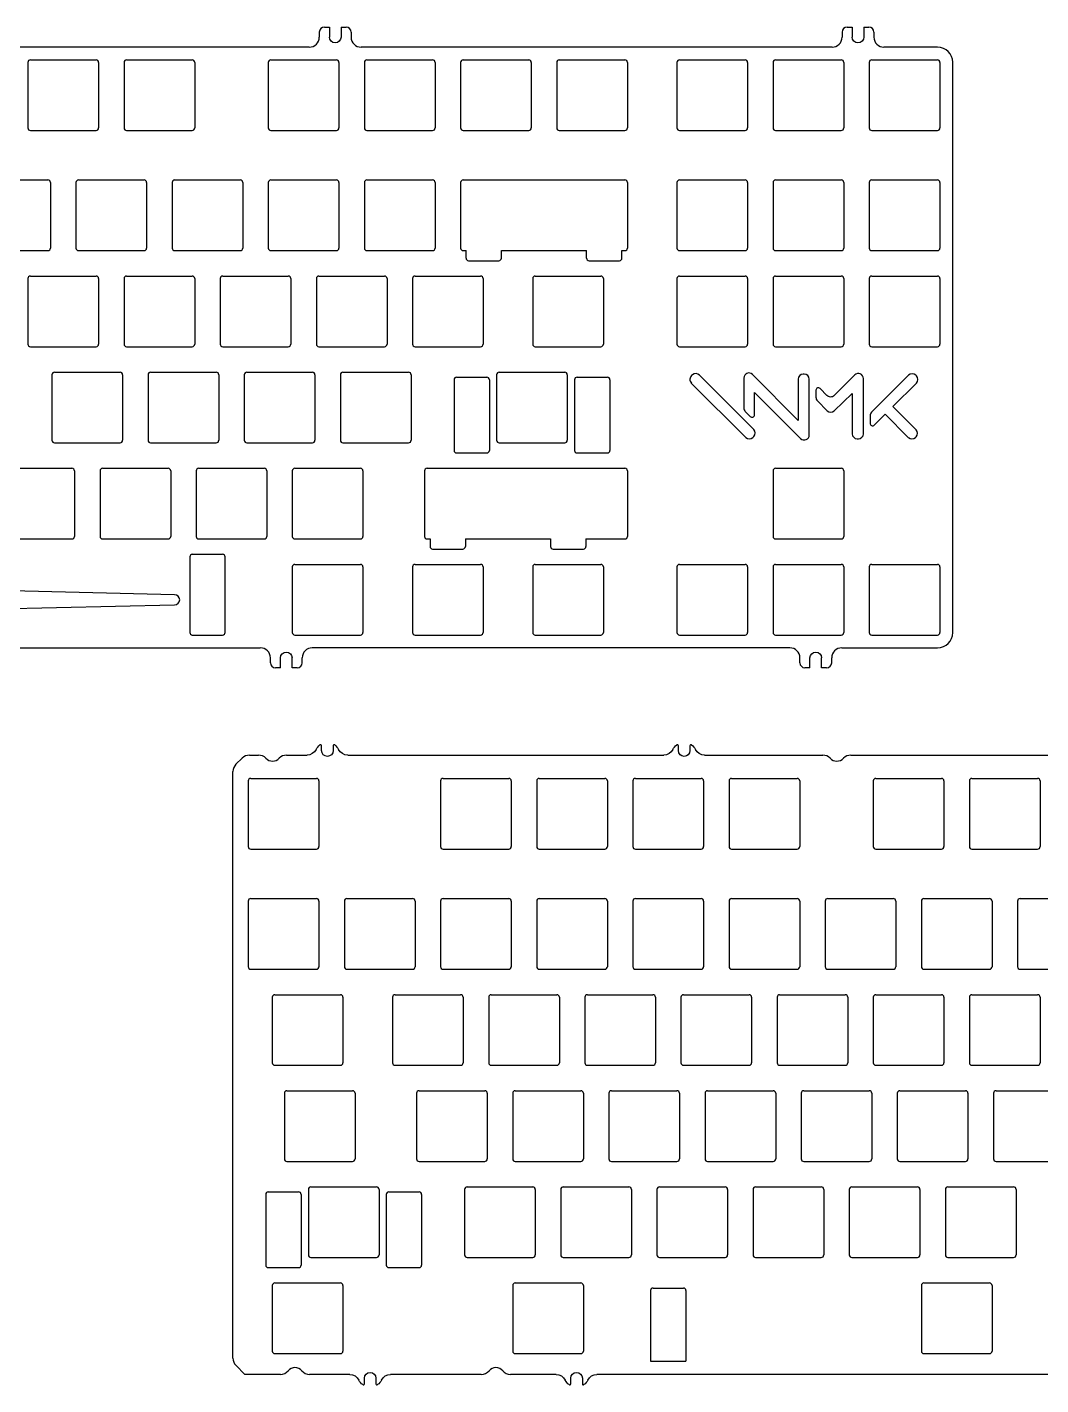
# Model space of a CAD drawing. Header units: millimetres. Extents: x 33 to 797, y 123 to 441.
# Drawn here: x 408.4 to 609.3, y 171.5 to 440.6 of the extents above; entities that cross this region are included whole.
import ezdxf

# ---------------------------------------------------------------- set-up
doc = ezdxf.new("R2010")
doc.units = ezdxf.units.MM
doc.header["$LTSCALE"] = 0.75

msp = doc.modelspace()

# ---------------------------------------------------------------- linework, layer by layer
for p, q in [((466.31, 439.62), (466.31, 438.65)), ((467.31, 440.62), (468.31, 440.62)), ((468.31, 440.62), (468.31, 438.65)), ((470.61, 440.62), (471.61, 440.62)), ((470.61, 440.62), (470.61, 438.65)), ((472.61, 439.62), (472.61, 438.65)), ((569.88, 439.62), (569.88, 438.65)), ((570.88, 440.62), (571.88, 440.62)), ((571.88, 440.62), (571.88, 438.65)), ((574.18, 440.62), (575.18, 440.62)), ((574.18, 440.62), (574.18, 438.65)), ((576.18, 439.62), (576.18, 438.65)), ((464.31, 436.65), (371.04, 436.65)), ((567.88, 436.65), (474.61, 436.65)), ((588.79, 436.65), (578.18, 436.65)), ((408.57, 433.63), (408.57, 420.63)), ((409.07, 434.13), (422.07, 434.13)), ((422.57, 433.63), (422.57, 420.63)), ((427.62, 433.63), (427.62, 420.63)), ((428.12, 434.13), (441.12, 434.13)), ((441.62, 433.63), (441.62, 420.63)), ((456.2, 433.63), (456.2, 420.63)), ((456.7, 434.13), (469.7, 434.13)), ((470.2, 433.63), (470.2, 420.63)), ((475.25, 433.63), (475.25, 420.63)), ((475.75, 434.13), (488.75, 434.13)), ((489.25, 433.63), (489.25, 420.63)), ((494.3, 433.63), (494.3, 420.63)), ((494.8, 434.13), (507.8, 434.13)), ((508.3, 433.63), (508.3, 420.63)), ((513.35, 433.63), (513.35, 420.63)), ((513.85, 434.13), (526.85, 434.13)), ((527.35, 433.63), (527.35, 420.63)), ((537.16, 433.63), (537.16, 420.63)), ((537.66, 434.13), (550.66, 434.13)), ((551.16, 433.63), (551.16, 420.63)), ((556.21, 433.63), (556.21, 420.63)), ((556.71, 434.13), (569.71, 434.13)), ((570.21, 433.63), (570.21, 420.63)), ((575.26, 433.63), (575.26, 420.63)), ((575.76, 434.13), (588.76, 434.13)), ((589.26, 433.63), (589.26, 420.63)), ((591.79, 320.59), (591.79, 433.65)), ((409.07, 420.13), (422.07, 420.13)), ((428.12, 420.13), (441.12, 420.13)), ((456.7, 420.13), (469.7, 420.13)), ((475.75, 420.13), (488.75, 420.13)), ((494.8, 420.13), (507.8, 420.13)), ((513.85, 420.13), (526.85, 420.13)), ((537.66, 420.13), (550.66, 420.13)), ((556.71, 420.13), (569.71, 420.13)), ((575.76, 420.13), (588.76, 420.13)), ((399.55, 410.32), (412.55, 410.32)), ((413.05, 409.82), (413.05, 396.82)), ((418.1, 409.82), (418.1, 396.82)), ((418.6, 410.32), (431.6, 410.32)), ((432.1, 409.82), (432.1, 396.82)), ((437.15, 409.82), (437.15, 396.82)), ((437.65, 410.32), (450.65, 410.32)), ((451.15, 409.82), (451.15, 396.82)), ((456.2, 409.82), (456.2, 396.82)), ((456.7, 410.32), (469.7, 410.32)), ((470.2, 409.82), (470.2, 396.82)), ((475.25, 409.82), (475.25, 396.82)), ((475.75, 410.32), (488.75, 410.32)), ((489.25, 409.82), (489.25, 396.82)), ((537.16, 409.82), (537.16, 396.82)), ((537.66, 410.32), (550.66, 410.32)), ((551.16, 409.82), (551.16, 396.82)), ((556.21, 409.82), (556.21, 396.82)), ((556.71, 410.32), (569.71, 410.32)), ((570.21, 409.82), (570.21, 396.82)), ((575.26, 409.82), (575.26, 396.82)), ((575.76, 410.32), (588.76, 410.32)), ((589.26, 409.82), (589.26, 396.82)), ((399.55, 396.32), (412.55, 396.32)), ((418.6, 396.32), (431.6, 396.32)), ((437.65, 396.32), (450.65, 396.32)), ((456.7, 396.32), (469.7, 396.32)), ((475.75, 396.32), (488.75, 396.32)), ((537.66, 396.32), (550.66, 396.32)), ((556.71, 396.32), (569.71, 396.32)), ((575.76, 396.32), (588.76, 396.32)), ((408.57, 390.77), (408.57, 377.77)), ((409.07, 391.27), (422.07, 391.27)), ((422.57, 390.77), (422.57, 377.77)), ((427.62, 390.77), (427.62, 377.77)), ((428.12, 391.27), (441.12, 391.27)), ((441.62, 390.77), (441.62, 377.77)), ((446.67, 390.77), (446.67, 377.77)), ((447.17, 391.27), (460.17, 391.27)), ((460.67, 390.77), (460.67, 377.77)), ((465.72, 390.77), (465.72, 377.77)), ((466.22, 391.27), (479.22, 391.27)), ((479.72, 390.77), (479.72, 377.77)), ((484.77, 390.77), (484.77, 377.77)), ((485.27, 391.27), (498.27, 391.27)), ((498.77, 390.77), (498.77, 377.77)), ((508.59, 390.77), (508.59, 377.77)), ((509.09, 391.27), (522.09, 391.27)), ((522.59, 390.77), (522.59, 377.77)), ((537.16, 390.77), (537.16, 377.77)), ((537.66, 391.27), (550.66, 391.27)), ((551.16, 390.77), (551.16, 377.77)), ((556.21, 390.77), (556.21, 377.77)), ((556.71, 391.27), (569.71, 391.27)), ((570.21, 390.77), (570.21, 377.77)), ((575.26, 390.77), (575.26, 377.77)), ((575.76, 391.27), (588.76, 391.27)), ((589.26, 390.77), (589.26, 377.77)), ((409.07, 377.27), (422.07, 377.27)), ((428.12, 377.27), (441.12, 377.27)), ((447.17, 377.27), (460.17, 377.27)), ((466.22, 377.27), (479.22, 377.27)), ((485.27, 377.27), (498.27, 377.27)), ((509.09, 377.27), (522.09, 377.27)), ((537.66, 377.27), (550.66, 377.27)), ((556.71, 377.27), (569.71, 377.27)), ((575.76, 377.27), (588.76, 377.27)), ((413.34, 371.72), (413.34, 358.72)), ((413.84, 372.22), (426.84, 372.22)), ((427.34, 371.72), (427.34, 358.72)), ((432.39, 371.72), (432.39, 358.72)), ((432.89, 372.22), (445.89, 372.22)), ((446.39, 371.72), (446.39, 358.72)), ((451.44, 371.72), (451.44, 358.72)), ((451.94, 372.22), (464.94, 372.22)), ((465.44, 371.72), (465.44, 358.72)), ((470.49, 371.72), (470.49, 358.72)), ((470.99, 372.22), (483.99, 372.22)), ((484.49, 371.72), (484.49, 358.72)), ((501.44, 371.72), (501.44, 358.72)), ((501.94, 372.22), (514.94, 372.22)), ((515.44, 371.72), (515.44, 358.72)), ((493, 370.72), (493, 356.72)), ((493.5, 371.22), (499.5, 371.22)), ((500, 370.72), (500, 356.72)), ((516.88, 370.72), (516.88, 356.72)), ((517.38, 371.22), (523.38, 371.22)), ((523.88, 370.72), (523.88, 356.72)), ((413.84, 358.22), (426.84, 358.22)), ((432.89, 358.22), (445.89, 358.22)), ((451.94, 358.22), (464.94, 358.22)), ((470.99, 358.22), (483.99, 358.22)), ((501.94, 358.22), (514.94, 358.22)), ((493.5, 356.22), (499.5, 356.22)), ((517.38, 356.22), (523.38, 356.22)), ((404.31, 353.17), (417.31, 353.17)), ((417.81, 352.67), (417.81, 339.67)), ((422.86, 352.67), (422.86, 339.67)), ((423.36, 353.17), (436.36, 353.17)), ((436.86, 352.67), (436.86, 339.67)), ((441.91, 352.67), (441.91, 339.67)), ((442.41, 353.17), (455.41, 353.17)), ((455.91, 352.67), (455.91, 339.67)), ((460.96, 352.67), (460.96, 339.67)), ((461.46, 353.17), (474.46, 353.17)), ((474.96, 352.67), (474.96, 339.67)), ((556.21, 352.67), (556.21, 339.67)), ((556.71, 353.17), (569.71, 353.17)), ((570.21, 352.67), (570.21, 339.67)), ((404.31, 339.17), (417.31, 339.17)), ((423.36, 339.17), (436.36, 339.17)), ((442.41, 339.17), (455.41, 339.17)), ((461.46, 339.17), (474.46, 339.17)), ((556.71, 339.17), (569.71, 339.17)), ((537.66, 334.12), (550.66, 334.12)), ((556.71, 334.12), (569.71, 334.12)), ((575.76, 334.12), (588.76, 334.12)), ((537.16, 333.62), (537.16, 320.62)), ((551.16, 333.62), (551.16, 320.62)), ((556.21, 333.62), (556.21, 320.62)), ((570.21, 333.62), (570.21, 320.62)), ((575.26, 333.62), (575.26, 320.62)), ((589.26, 333.62), (589.26, 320.62)), ((316.84, 317.59), (454.62, 317.59)), ((559.52, 317.59), (464.92, 317.59)), ((537.66, 320.12), (550.66, 320.12)), ((556.71, 320.12), (569.71, 320.12)), ((569.82, 317.59), (588.79, 317.59)), ((575.76, 320.12), (588.76, 320.12)), ((456.62, 314.63), (456.62, 315.59)), ((458.62, 313.63), (458.62, 315.59)), ((460.92, 313.63), (460.92, 315.59)), ((462.92, 314.63), (462.92, 315.59)), ((561.52, 314.63), (561.52, 315.59)), ((563.52, 313.63), (563.52, 315.59)), ((565.82, 313.63), (565.82, 315.59)), ((567.82, 314.63), (567.82, 315.59)), ((458.62, 313.63), (457.62, 313.63)), ((461.92, 313.63), (460.92, 313.63)), ((563.52, 313.63), (562.52, 313.63)), ((566.82, 313.63), (565.82, 313.63)), ((452.23, 291.19), (452.23, 278.19)), ((452.73, 291.69), (465.73, 291.69)), ((466.23, 291.19), (466.23, 278.19)), ((490.33, 291.19), (490.33, 278.19)), ((490.83, 291.69), (503.83, 291.69)), ((504.33, 291.19), (504.33, 278.19)), ((509.38, 291.19), (509.38, 278.19)), ((509.88, 291.69), (522.88, 291.69)), ((523.38, 291.19), (523.38, 278.19)), ((528.43, 291.19), (528.43, 278.19)), ((528.93, 291.69), (541.93, 291.69)), ((542.43, 291.19), (542.43, 278.19)), ((547.48, 291.19), (547.48, 278.19)), ((547.98, 291.69), (560.98, 291.69)), ((561.48, 291.19), (561.48, 278.19)), ((576.06, 291.19), (576.06, 278.19)), ((576.56, 291.69), (589.56, 291.69)), ((590.06, 291.19), (590.06, 278.19)), ((595.11, 291.19), (595.11, 278.19)), ((595.61, 291.69), (608.61, 291.69)), ((609.11, 291.19), (609.11, 278.19)), ((452.73, 277.69), (465.73, 277.69)), ((490.83, 277.69), (503.83, 277.69)), ((509.88, 277.69), (522.88, 277.69)), ((528.93, 277.69), (541.93, 277.69)), ((547.98, 277.69), (560.98, 277.69)), ((576.56, 277.69), (589.56, 277.69)), ((595.61, 277.69), (608.61, 277.69)), ((452.23, 267.38), (452.23, 254.38)), ((452.73, 267.88), (465.73, 267.88)), ((466.23, 267.38), (466.23, 254.38)), ((471.28, 267.38), (471.28, 254.38)), ((471.78, 267.88), (484.78, 267.88)), ((485.28, 267.38), (485.28, 254.38)), ((490.33, 267.38), (490.33, 254.38)), ((490.83, 267.88), (503.83, 267.88)), ((504.33, 267.38), (504.33, 254.38)), ((509.38, 267.38), (509.38, 254.38)), ((509.88, 267.88), (522.88, 267.88)), ((523.38, 267.38), (523.38, 254.38)), ((528.43, 267.38), (528.43, 254.38)), ((528.93, 267.88), (541.93, 267.88)), ((542.43, 267.38), (542.43, 254.38)), ((547.48, 267.38), (547.48, 254.38)), ((547.98, 267.88), (560.98, 267.88)), ((561.48, 267.38), (561.48, 254.38)), ((566.53, 267.38), (566.53, 254.38)), ((567.03, 267.88), (580.03, 267.88)), ((580.53, 267.38), (580.53, 254.38)), ((585.58, 267.38), (585.58, 254.38)), ((586.08, 267.88), (599.08, 267.88)), ((599.58, 267.38), (599.58, 254.38)), ((604.63, 267.38), (604.63, 254.38)), ((605.13, 267.88), (618.13, 267.88)), ((452.73, 253.88), (465.73, 253.88)), ((471.78, 253.88), (484.78, 253.88)), ((490.83, 253.88), (503.83, 253.88)), ((509.88, 253.88), (522.88, 253.88)), ((528.93, 253.88), (541.93, 253.88)), ((547.98, 253.88), (560.98, 253.88)), ((567.03, 253.88), (580.03, 253.88)), ((586.08, 253.88), (599.08, 253.88)), ((605.13, 253.88), (618.13, 253.88)), ((457, 248.33), (457, 235.33)), ((457.5, 248.83), (470.5, 248.83)), ((471, 248.33), (471, 235.33)), ((480.81, 248.33), (480.81, 235.33)), ((481.31, 248.83), (494.31, 248.83)), ((494.81, 248.33), (494.81, 235.33)), ((499.86, 248.33), (499.86, 235.33)), ((500.36, 248.83), (513.36, 248.83)), ((513.86, 248.33), (513.86, 235.33)), ((518.91, 248.33), (518.91, 235.33)), ((519.41, 248.83), (532.41, 248.83)), ((532.91, 248.33), (532.91, 235.33)), ((537.96, 248.33), (537.96, 235.33)), ((538.46, 248.83), (551.46, 248.83)), ((551.96, 248.33), (551.96, 235.33)), ((557.01, 248.33), (557.01, 235.33)), ((557.51, 248.83), (570.51, 248.83)), ((571.01, 248.33), (571.01, 235.33)), ((576.06, 248.33), (576.06, 235.33)), ((576.56, 248.83), (589.56, 248.83)), ((590.06, 248.33), (590.06, 235.33)), ((595.11, 248.33), (595.11, 235.33)), ((595.61, 248.83), (608.61, 248.83)), ((609.11, 248.33), (609.11, 235.33)), ((457.5, 234.83), (470.5, 234.83)), ((481.31, 234.83), (494.31, 234.83)), ((500.36, 234.83), (513.36, 234.83)), ((519.41, 234.83), (532.41, 234.83)), ((538.46, 234.83), (551.46, 234.83)), ((557.51, 234.83), (570.51, 234.83)), ((576.56, 234.83), (589.56, 234.83)), ((595.61, 234.83), (608.61, 234.83)), ((459.38, 229.28), (459.38, 216.28)), ((459.88, 229.78), (472.88, 229.78)), ((473.38, 229.28), (473.38, 216.28)), ((485.57, 229.28), (485.57, 216.28)), ((486.07, 229.78), (499.07, 229.78)), ((499.57, 229.28), (499.57, 216.28)), ((504.62, 229.28), (504.62, 216.28)), ((505.12, 229.78), (518.12, 229.78)), ((518.62, 229.28), (518.62, 216.28)), ((523.67, 229.28), (523.67, 216.28)), ((524.17, 229.78), (537.17, 229.78)), ((537.67, 229.28), (537.67, 216.28)), ((542.72, 229.28), (542.72, 216.28)), ((543.22, 229.78), (556.22, 229.78)), ((556.72, 229.28), (556.72, 216.28)), ((561.77, 229.28), (561.77, 216.28)), ((562.27, 229.78), (575.27, 229.78)), ((575.77, 229.28), (575.77, 216.28)), ((580.82, 229.28), (580.82, 216.28)), ((581.32, 229.78), (594.32, 229.78)), ((594.82, 229.28), (594.82, 216.28)), ((599.87, 229.28), (599.87, 216.28)), ((600.37, 229.78), (613.37, 229.78)), ((459.88, 215.78), (472.88, 215.78)), ((486.07, 215.78), (499.07, 215.78)), ((505.12, 215.78), (518.12, 215.78)), ((524.17, 215.78), (537.17, 215.78)), ((543.22, 215.78), (556.22, 215.78)), ((562.27, 215.78), (575.27, 215.78)), ((581.32, 215.78), (594.32, 215.78)), ((600.37, 215.78), (613.37, 215.78)), ((464.14, 210.23), (464.14, 197.23)), ((464.64, 210.73), (477.64, 210.73)), ((478.14, 210.23), (478.14, 197.23)), ((495.1, 210.23), (495.1, 197.23)), ((495.6, 210.73), (508.6, 210.73)), ((509.1, 210.23), (509.1, 197.23)), ((514.15, 210.23), (514.15, 197.23)), ((514.65, 210.73), (527.65, 210.73)), ((528.15, 210.23), (528.15, 197.23)), ((533.2, 210.23), (533.2, 197.23)), ((533.7, 210.73), (546.7, 210.73)), ((547.2, 210.23), (547.2, 197.23)), ((552.25, 210.23), (552.25, 197.23)), ((552.75, 210.73), (565.75, 210.73)), ((566.25, 210.23), (566.25, 197.23)), ((571.3, 210.23), (571.3, 197.23)), ((571.8, 210.73), (584.8, 210.73)), ((585.3, 210.23), (585.3, 197.23)), ((590.35, 210.23), (590.35, 197.23)), ((590.85, 210.73), (603.85, 210.73)), ((604.35, 210.23), (604.35, 197.23)), ((455.7, 209.23), (455.7, 195.23)), ((456.2, 209.73), (462.2, 209.73)), ((462.7, 209.23), (462.7, 195.23)), ((479.58, 209.23), (479.58, 195.23)), ((480.08, 209.73), (486.08, 209.73)), ((486.58, 209.23), (486.58, 195.23)), ((464.64, 196.73), (477.64, 196.73)), ((495.6, 196.73), (508.6, 196.73)), ((514.65, 196.73), (527.65, 196.73)), ((533.7, 196.73), (546.7, 196.73)), ((552.75, 196.73), (565.75, 196.73)), ((571.8, 196.73), (584.8, 196.73)), ((590.85, 196.73), (603.85, 196.73)), ((456.2, 194.73), (462.2, 194.73)), ((480.08, 194.73), (486.08, 194.73)), ((457, 191.18), (457, 178.18)), ((457.5, 191.68), (470.5, 191.68)), ((471, 191.18), (471, 178.18)), ((504.62, 191.18), (504.62, 178.18)), ((505.12, 191.68), (518.12, 191.68)), ((518.62, 191.18), (518.62, 178.18)), ((585.58, 191.18), (585.58, 178.18)), ((586.08, 191.68), (599.08, 191.68)), ((599.58, 191.18), (599.58, 178.18)), ((531.93, 190.18), (531.93, 176.18)), ((532.43, 190.68), (538.43, 190.68)), ((538.93, 190.18), (538.93, 176.18)), ((457.5, 177.68), (470.5, 177.68)), ((505.12, 177.68), (518.12, 177.68)), ((586.08, 177.68), (599.08, 177.68)), ((531.93, 176.18), (538.93, 176.18))]:
    msp.add_line(p, q)
at = {"color": 7, "linetype": 'Continuous', "lineweight": 25}
for p, q in [((494.3, 409.82), (494.3, 396.82)), ((494.8, 410.32), (526.85, 410.32)), ((527.35, 409.82), (527.35, 396.82)), ((494.8, 396.32), (495.38, 396.32)), ((495.38, 394.82), (495.38, 396.32)), ((502.38, 394.82), (502.38, 396.32)), ((502.38, 396.32), (519.26, 396.32)), ((519.26, 394.82), (519.26, 396.32)), ((526.26, 394.82), (526.26, 396.32)), ((526.26, 396.32), (526.85, 396.32)), ((495.88, 394.32), (501.88, 394.32)), ((519.76, 394.32), (525.76, 394.32)), ((487.15, 352.67), (487.15, 339.67)), ((487.65, 353.17), (526.85, 353.17)), ((527.35, 352.67), (527.35, 339.67)), ((487.65, 339.17), (488.24, 339.17)), ((488.24, 339.17), (488.24, 337.67)), ((495.24, 339.17), (495.24, 337.67)), ((495.24, 339.17), (512.12, 339.17)), ((512.12, 339.17), (512.12, 337.67)), ((519.12, 339.17), (519.12, 337.67)), ((519.12, 339.17), (526.85, 339.17)), ((488.74, 337.17), (494.74, 337.17)), ((512.62, 337.17), (518.62, 337.17)), ((440.65, 335.62), (440.65, 320.62)), ((441.15, 336.12), (447.15, 336.12)), ((447.65, 320.62), (447.65, 335.62)), ((461.46, 334.12), (474.46, 334.12)), ((485.27, 334.12), (498.27, 334.12)), ((509.09, 334.12), (522.09, 334.12)), ((460.96, 333.62), (460.96, 320.62)), ((474.96, 333.62), (474.96, 320.62)), ((484.77, 333.62), (484.77, 320.62)), ((498.77, 333.62), (498.77, 320.62)), ((508.59, 333.62), (508.59, 320.62)), ((522.59, 333.62), (522.59, 320.62)), ((437.65, 328.12), (397.03, 329.09)), ((397.03, 325.15), (437.65, 326.12)), ((441.15, 320.12), (447.15, 320.12)), ((461.46, 320.12), (474.46, 320.12)), ((485.27, 320.12), (498.27, 320.12)), ((509.09, 320.12), (522.09, 320.12))]:
    msp.add_line(p, q, dxfattribs=at)
at = {"extrusion": (-1e-16, -1, 0)}
for p, q in [((540.26, 371.7), (540.07, 371.54)), ((552.39, 360.87), (541.62, 371.65)), ((561.19, 362.65), (552.13, 371.77)), ((562.37, 371.84), (562.19, 371.84)), ((572.39, 371.67), (568.31, 367.59)), ((583.05, 371.61), (575.7, 364.27)), ((584.59, 371.49), (584.46, 371.61)), ((540.01, 370.07), (550.8, 359.28)), ((550.42, 371.07), (550.42, 365.13)), ((561.19, 370.84), (561.19, 362.65)), ((563.37, 359.78), (563.37, 370.84)), ((566.87, 367.6), (565.55, 368.99)), ((574.1, 360.02), (574.1, 370.96)), ((579.94, 365.42), (584.59, 370.07)), ((552.53, 368.21), (561.66, 359.08)), ((552.53, 363.79), (552.53, 368.21)), ((564.69, 368.64), (564.69, 367.24)), ((564.98, 366.53), (566.93, 364.59)), ((568.33, 364.57), (571.88, 368)), ((571.88, 368), (571.88, 360.02)), ((550.7, 364.44), (551.68, 363.44)), ((575.41, 363.56), (575.41, 362.1)), ((576.26, 361.74), (578.4, 363.87)), ((578.4, 363.87), (583, 359.27)), ((584.55, 360.81), (579.94, 365.42)), ((552.22, 359.28), (552.39, 359.46)), ((572.88, 359.02), (573.1, 359.02)), ((584.42, 359.27), (584.55, 359.4)), ((452.45, 296.31), (454.28, 296.31)), ((459.83, 296.31), (463.87, 296.31)), ((466.75, 297.21), (466.75, 298.18)), ((469.05, 298.18), (469.05, 297.21)), ((471.93, 296.31), (534.56, 296.31)), ((537.44, 297.21), (537.44, 298.18)), ((539.74, 298.18), (539.74, 297.21)), ((542.62, 296.31), (566.05, 296.31)), ((571.6, 296.31), (642.79, 296.31)), ((449.8, 294.51), (451.05, 295.74)), ((449.2, 176.77), (449.2, 293.08)), ((451.56, 173.55), (449.77, 175.36)), ((458.59, 173.55), (451.56, 173.55)), ((472.35, 173.55), (464.39, 173.55)), ((475.23, 171.69), (475.23, 172.8)), ((477.53, 172.8), (477.53, 171.69)), ((498.38, 173.55), (480.41, 173.55)), ((513.24, 173.55), (504.19, 173.55)), ((516.12, 171.69), (516.12, 172.8)), ((518.42, 172.8), (518.42, 171.69)), ((661.32, 173.55), (521.3, 173.55))]:
    msp.add_line(p, q, dxfattribs=at)
for centre, radius, start, end in [((467.31, 439.62), 1, 90, 180), ((471.61, 439.62), 1, 0, 90), ((570.88, 439.62), 1, 90, 180), ((575.18, 439.62), 1, 0, 90), ((464.31, 438.65), 2, 270, 0), ((474.61, 438.65), 2, 180, 270), ((567.88, 438.65), 2, 270, 0), ((578.18, 438.65), 2, 180, 270), ((588.79, 433.65), 3, 0, 90), ((409.07, 433.63), 0.5, 90, 180), ((422.07, 433.63), 0.5, 0, 90), ((428.12, 433.63), 0.5, 90, 180), ((441.12, 433.63), 0.5, 0, 90), ((456.7, 433.63), 0.5, 90, 180), ((469.7, 433.63), 0.5, 0, 90), ((475.75, 433.63), 0.5, 90, 180), ((488.75, 433.63), 0.5, 0, 90), ((494.8, 433.63), 0.5, 90, 180), ((507.8, 433.63), 0.5, 0, 90), ((513.85, 433.63), 0.5, 90, 180), ((526.85, 433.63), 0.5, 0, 90), ((537.66, 433.63), 0.5, 90, 180), ((550.66, 433.63), 0.5, 0, 90), ((556.71, 433.63), 0.5, 90, 180), ((569.71, 433.63), 0.5, 0, 90), ((575.76, 433.63), 0.5, 90, 180), ((588.76, 433.63), 0.5, 0, 90), ((409.07, 420.63), 0.5, 180, 270), ((422.07, 420.63), 0.5, 270, 0), ((428.12, 420.63), 0.5, 180, 270), ((441.12, 420.63), 0.5, 270, 0), ((456.7, 420.63), 0.5, 180, 270), ((469.7, 420.63), 0.5, 270, 0), ((475.75, 420.63), 0.5, 180, 270), ((488.75, 420.63), 0.5, 270, 0), ((494.8, 420.63), 0.5, 180, 270), ((507.8, 420.63), 0.5, 270, 0), ((513.85, 420.63), 0.5, 180, 270), ((526.85, 420.63), 0.5, 270, 0), ((537.66, 420.63), 0.5, 180, 270), ((550.66, 420.63), 0.5, 270, 0), ((556.71, 420.63), 0.5, 180, 270), ((569.71, 420.63), 0.5, 270, 0), ((575.76, 420.63), 0.5, 180, 270), ((588.76, 420.63), 0.5, 270, 0), ((412.55, 409.82), 0.5, 0, 90), ((418.6, 409.82), 0.5, 90, 180), ((431.6, 409.82), 0.5, 0, 90), ((437.65, 409.82), 0.5, 90, 180), ((450.65, 409.82), 0.5, 0, 90), ((456.7, 409.82), 0.5, 90, 180), ((469.7, 409.82), 0.5, 0, 90), ((475.75, 409.82), 0.5, 90, 180), ((488.75, 409.82), 0.5, 0, 90), ((537.66, 409.82), 0.5, 90, 180), ((550.66, 409.82), 0.5, 0, 90), ((556.71, 409.82), 0.5, 90, 180), ((569.71, 409.82), 0.5, 0, 90), ((575.76, 409.82), 0.5, 90, 180), ((588.76, 409.82), 0.5, 0, 90), ((412.55, 396.82), 0.5, 270, 0), ((418.6, 396.82), 0.5, 180, 270), ((431.6, 396.82), 0.5, 270, 0), ((437.65, 396.82), 0.5, 180, 270), ((450.65, 396.82), 0.5, 270, 0), ((456.7, 396.82), 0.5, 180, 270), ((469.7, 396.82), 0.5, 270, 0), ((475.75, 396.82), 0.5, 180, 270), ((488.75, 396.82), 0.5, 270, 0), ((537.66, 396.82), 0.5, 180, 270), ((550.66, 396.82), 0.5, 270, 0), ((556.71, 396.82), 0.5, 180, 270), ((569.71, 396.82), 0.5, 270, 0), ((575.76, 396.82), 0.5, 180, 270), ((588.76, 396.82), 0.5, 270, 0), ((409.07, 390.77), 0.5, 90, 180), ((422.07, 390.77), 0.5, 0, 90), ((428.12, 390.77), 0.5, 90, 180), ((441.12, 390.77), 0.5, 0, 90), ((447.17, 390.77), 0.5, 90, 180), ((460.17, 390.77), 0.5, 0, 90), ((466.22, 390.77), 0.5, 90, 180), ((479.22, 390.77), 0.5, 0, 90), ((485.27, 390.77), 0.5, 90, 180), ((498.27, 390.77), 0.5, 0, 90), ((509.09, 390.77), 0.5, 90, 180), ((522.09, 390.77), 0.5, 0, 90), ((537.66, 390.77), 0.5, 90, 180), ((550.66, 390.77), 0.5, 0, 90), ((556.71, 390.77), 0.5, 90, 180), ((569.71, 390.77), 0.5, 0, 90), ((575.76, 390.77), 0.5, 90, 180), ((588.76, 390.77), 0.5, 0, 90), ((409.07, 377.77), 0.5, 180, 270), ((422.07, 377.77), 0.5, 270, 0), ((428.12, 377.77), 0.5, 180, 270), ((441.12, 377.77), 0.5, 270, 0), ((447.17, 377.77), 0.5, 180, 270), ((460.17, 377.77), 0.5, 270, 0), ((466.22, 377.77), 0.5, 180, 270), ((479.22, 377.77), 0.5, 270, 0), ((485.27, 377.77), 0.5, 180, 270), ((498.27, 377.77), 0.5, 270, 0), ((509.09, 377.77), 0.5, 180, 270), ((522.09, 377.77), 0.5, 270, 0), ((537.66, 377.77), 0.5, 180, 270), ((550.66, 377.77), 0.5, 270, 0), ((556.71, 377.77), 0.5, 180, 270), ((569.71, 377.77), 0.5, 270, 0), ((575.76, 377.77), 0.5, 180, 270), ((588.76, 377.77), 0.5, 270, 0), ((413.84, 371.72), 0.5, 90, 180), ((426.84, 371.72), 0.5, 0, 90), ((432.89, 371.72), 0.5, 90, 180), ((445.89, 371.72), 0.5, 0, 90), ((451.94, 371.72), 0.5, 90, 180), ((464.94, 371.72), 0.5, 0, 90), ((470.99, 371.72), 0.5, 90, 180), ((483.99, 371.72), 0.5, 0, 90), ((501.94, 371.72), 0.5, 90, 180), ((514.94, 371.72), 0.5, 0, 90), ((540.72, 370.78), 1, 130.4714, 225), ((540.91, 370.94), 1, 45, 130.4714), ((551.42, 371.07), 1, 44.8049, 180), ((562.19, 370.84), 1, 90, 180), ((562.37, 370.84), 1, 0, 90), ((573.1, 370.96), 1, 0, 135), ((583.76, 370.91), 1, 45, 135), ((583.89, 370.78), 1, 315, 45), ((493.5, 370.72), 0.5, 90, 180), ((499.5, 370.72), 0.5, 0, 90), ((517.38, 370.72), 0.5, 90, 180), ((523.38, 370.72), 0.5, 0, 90), ((565.19, 368.64), 0.5, 43.6967, 180), ((565.69, 367.24), 1, 180, 225), ((551.42, 365.13), 1, 180, 224.1925), ((552.03, 363.79), 0.5, 224.1925, 0), ((567.63, 365.29), 1, 225, 313.976), ((576.41, 363.56), 1, 135, 180), ((551.69, 360.17), 1, 315, 45), ((575.91, 362.1), 0.5, 180, 315), ((583.84, 360.11), 1, 315, 45), ((413.84, 358.72), 0.5, 180, 270), ((426.84, 358.72), 0.5, 270, 0), ((432.89, 358.72), 0.5, 180, 270), ((445.89, 358.72), 0.5, 270, 0), ((451.94, 358.72), 0.5, 180, 270), ((464.94, 358.72), 0.5, 270, 0), ((470.99, 358.72), 0.5, 180, 270), ((483.99, 358.72), 0.5, 270, 0), ((501.94, 358.72), 0.5, 180, 270), ((514.94, 358.72), 0.5, 270, 0), ((551.51, 359.99), 1, 225, 315), ((562.37, 359.78), 1, 225, 0), ((572.88, 360.02), 1, 180, 270), ((573.1, 360.02), 1, 270, 0), ((583.71, 359.98), 1, 225, 315), ((493.5, 356.72), 0.5, 180, 270), ((499.5, 356.72), 0.5, 270, 0), ((517.38, 356.72), 0.5, 180, 270), ((523.38, 356.72), 0.5, 270, 0), ((417.31, 352.67), 0.5, 0, 90), ((423.36, 352.67), 0.5, 90, 180), ((436.36, 352.67), 0.5, 0, 90), ((442.41, 352.67), 0.5, 90, 180), ((455.41, 352.67), 0.5, 0, 90), ((461.46, 352.67), 0.5, 90, 180), ((474.46, 352.67), 0.5, 0, 90), ((556.71, 352.67), 0.5, 90, 180), ((569.71, 352.67), 0.5, 0, 90), ((417.31, 339.67), 0.5, 270, 0), ((423.36, 339.67), 0.5, 180, 270), ((436.36, 339.67), 0.5, 270, 0), ((442.41, 339.67), 0.5, 180, 270), ((455.41, 339.67), 0.5, 270, 0), ((461.46, 339.67), 0.5, 180, 270), ((474.46, 339.67), 0.5, 270, 0), ((556.71, 339.67), 0.5, 180, 270), ((569.71, 339.67), 0.5, 270, 0), ((537.66, 333.62), 0.5, 90, 180), ((550.66, 333.62), 0.5, 0, 90), ((556.71, 333.62), 0.5, 90, 180), ((569.71, 333.62), 0.5, 0, 90), ((575.76, 333.62), 0.5, 90, 180), ((588.76, 333.62), 0.5, 0, 90), ((537.66, 320.62), 0.5, 180, 270), ((550.66, 320.62), 0.5, 270, 0), ((556.71, 320.62), 0.5, 180, 270), ((569.71, 320.62), 0.5, 270, 0), ((575.76, 320.62), 0.5, 180, 270), ((588.76, 320.62), 0.5, 270, 0), ((588.79, 320.59), 3, 270, 0), ((454.62, 315.59), 2, 0, 90), ((464.92, 315.59), 2, 90, 180), ((559.52, 315.59), 2, 0, 90), ((569.82, 315.59), 2, 90, 180), ((457.62, 314.63), 1, 180, 270), ((461.92, 314.63), 1, 270, 0), ((562.52, 314.63), 1, 180, 270), ((566.82, 314.63), 1, 270, 0), ((452.45, 294.31), 2, 90, 134.56), ((454.28, 294.31), 2, 43.535, 90), ((459.83, 294.31), 2, 90, 136.465), ((466.55, 298.18), 0.2, 0, 125.9413), ((469.25, 298.18), 0.2, 54.0587, 180), ((537.24, 298.18), 0.2, 0, 125.9413), ((539.94, 298.18), 0.2, 54.0587, 180), ((566.05, 294.31), 2, 43.535, 90), ((571.6, 294.31), 2, 90, 136.465), ((451.2, 293.08), 2, 134.56, 180), ((457.06, 296.95), 1.83, 223.535, 316.465), ((568.82, 296.95), 1.83, 223.535, 316.465), ((452.73, 291.19), 0.5, 90, 180), ((465.73, 291.19), 0.5, 0, 90), ((490.83, 291.19), 0.5, 90, 180), ((503.83, 291.19), 0.5, 0, 90), ((509.88, 291.19), 0.5, 90, 180), ((522.88, 291.19), 0.5, 0, 90), ((528.93, 291.19), 0.5, 90, 180), ((541.93, 291.19), 0.5, 0, 90), ((547.98, 291.19), 0.5, 90, 180), ((560.98, 291.19), 0.5, 0, 90), ((576.56, 291.19), 0.5, 90, 180), ((589.56, 291.19), 0.5, 0, 90), ((595.61, 291.19), 0.5, 90, 180), ((608.61, 291.19), 0.5, 0, 90), ((452.73, 278.19), 0.5, 180, 270), ((465.73, 278.19), 0.5, 270, 0), ((490.83, 278.19), 0.5, 180, 270), ((503.83, 278.19), 0.5, 270, 0), ((509.88, 278.19), 0.5, 180, 270), ((522.88, 278.19), 0.5, 270, 0), ((528.93, 278.19), 0.5, 180, 270), ((541.93, 278.19), 0.5, 270, 0), ((547.98, 278.19), 0.5, 180, 270), ((560.98, 278.19), 0.5, 270, 0), ((576.56, 278.19), 0.5, 180, 270), ((589.56, 278.19), 0.5, 270, 0), ((595.61, 278.19), 0.5, 180, 270), ((608.61, 278.19), 0.5, 270, 0), ((452.73, 267.38), 0.5, 90, 180), ((465.73, 267.38), 0.5, 0, 90), ((471.78, 267.38), 0.5, 90, 180), ((484.78, 267.38), 0.5, 0, 90), ((490.83, 267.38), 0.5, 90, 180), ((503.83, 267.38), 0.5, 0, 90), ((509.88, 267.38), 0.5, 90, 180), ((522.88, 267.38), 0.5, 0, 90), ((528.93, 267.38), 0.5, 90, 180), ((541.93, 267.38), 0.5, 0, 90), ((547.98, 267.38), 0.5, 90, 180), ((560.98, 267.38), 0.5, 0, 90), ((567.03, 267.38), 0.5, 90, 180), ((580.03, 267.38), 0.5, 0, 90), ((586.08, 267.38), 0.5, 90, 180), ((599.08, 267.38), 0.5, 0, 90), ((605.13, 267.38), 0.5, 90, 180), ((452.73, 254.38), 0.5, 180, 270), ((465.73, 254.38), 0.5, 270, 0), ((471.78, 254.38), 0.5, 180, 270), ((484.78, 254.38), 0.5, 270, 0), ((490.83, 254.38), 0.5, 180, 270), ((503.83, 254.38), 0.5, 270, 0), ((509.88, 254.38), 0.5, 180, 270), ((522.88, 254.38), 0.5, 270, 0), ((528.93, 254.38), 0.5, 180, 270), ((541.93, 254.38), 0.5, 270, 0), ((547.98, 254.38), 0.5, 180, 270), ((560.98, 254.38), 0.5, 270, 0), ((567.03, 254.38), 0.5, 180, 270), ((580.03, 254.38), 0.5, 270, 0), ((586.08, 254.38), 0.5, 180, 270), ((599.08, 254.38), 0.5, 270, 0), ((605.13, 254.38), 0.5, 180, 270), ((457.5, 248.33), 0.5, 90, 180), ((470.5, 248.33), 0.5, 0, 90), ((481.31, 248.33), 0.5, 90, 180), ((494.31, 248.33), 0.5, 0, 90), ((500.36, 248.33), 0.5, 90, 180), ((513.36, 248.33), 0.5, 0, 90), ((519.41, 248.33), 0.5, 90, 180), ((532.41, 248.33), 0.5, 0, 90), ((538.46, 248.33), 0.5, 90, 180), ((551.46, 248.33), 0.5, 0, 90), ((557.51, 248.33), 0.5, 90, 180), ((570.51, 248.33), 0.5, 0, 90), ((576.56, 248.33), 0.5, 90, 180), ((589.56, 248.33), 0.5, 0, 90), ((595.61, 248.33), 0.5, 90, 180), ((608.61, 248.33), 0.5, 0, 90), ((457.5, 235.33), 0.5, 180, 270), ((470.5, 235.33), 0.5, 270, 0), ((481.31, 235.33), 0.5, 180, 270), ((494.31, 235.33), 0.5, 270, 0), ((500.36, 235.33), 0.5, 180, 270), ((513.36, 235.33), 0.5, 270, 0), ((519.41, 235.33), 0.5, 180, 270), ((532.41, 235.33), 0.5, 270, 0), ((538.46, 235.33), 0.5, 180, 270), ((551.46, 235.33), 0.5, 270, 0), ((557.51, 235.33), 0.5, 180, 270), ((570.51, 235.33), 0.5, 270, 0), ((576.56, 235.33), 0.5, 180, 270), ((589.56, 235.33), 0.5, 270, 0), ((595.61, 235.33), 0.5, 180, 270), ((608.61, 235.33), 0.5, 270, 0), ((459.88, 229.28), 0.5, 90, 180), ((472.88, 229.28), 0.5, 0, 90), ((486.07, 229.28), 0.5, 90, 180), ((499.07, 229.28), 0.5, 0, 90), ((505.12, 229.28), 0.5, 90, 180), ((518.12, 229.28), 0.5, 0, 90), ((524.17, 229.28), 0.5, 90, 180), ((537.17, 229.28), 0.5, 0, 90), ((543.22, 229.28), 0.5, 90, 180), ((556.22, 229.28), 0.5, 0, 90), ((562.27, 229.28), 0.5, 90, 180), ((575.27, 229.28), 0.5, 0, 90), ((581.32, 229.28), 0.5, 90, 180), ((594.32, 229.28), 0.5, 0, 90), ((600.37, 229.28), 0.5, 90, 180), ((459.88, 216.28), 0.5, 180, 270), ((472.88, 216.28), 0.5, 270, 0), ((486.07, 216.28), 0.5, 180, 270), ((499.07, 216.28), 0.5, 270, 0), ((505.12, 216.28), 0.5, 180, 270), ((518.12, 216.28), 0.5, 270, 0), ((524.17, 216.28), 0.5, 180, 270), ((537.17, 216.28), 0.5, 270, 0), ((543.22, 216.28), 0.5, 180, 270), ((556.22, 216.28), 0.5, 270, 0), ((562.27, 216.28), 0.5, 180, 270), ((575.27, 216.28), 0.5, 270, 0), ((581.32, 216.28), 0.5, 180, 270), ((594.32, 216.28), 0.5, 270, 0), ((600.37, 216.28), 0.5, 180, 270), ((464.64, 210.23), 0.5, 90, 180), ((477.64, 210.23), 0.5, 0, 90), ((495.6, 210.23), 0.5, 90, 180), ((508.6, 210.23), 0.5, 0, 90), ((514.65, 210.23), 0.5, 90, 180), ((527.65, 210.23), 0.5, 0, 90), ((533.7, 210.23), 0.5, 90, 180), ((546.7, 210.23), 0.5, 0, 90), ((552.75, 210.23), 0.5, 90, 180), ((565.75, 210.23), 0.5, 0, 90), ((571.8, 210.23), 0.5, 90, 180), ((584.8, 210.23), 0.5, 0, 90), ((590.85, 210.23), 0.5, 90, 180), ((603.85, 210.23), 0.5, 0, 90), ((456.2, 209.23), 0.5, 90, 180), ((462.2, 209.23), 0.5, 0, 90), ((480.08, 209.23), 0.5, 90, 180), ((486.08, 209.23), 0.5, 0, 90), ((464.64, 197.23), 0.5, 180, 270), ((477.64, 197.23), 0.5, 270, 0), ((495.6, 197.23), 0.5, 180, 270), ((508.6, 197.23), 0.5, 270, 0), ((514.65, 197.23), 0.5, 180, 270), ((527.65, 197.23), 0.5, 270, 0), ((533.7, 197.23), 0.5, 180, 270), ((546.7, 197.23), 0.5, 270, 0), ((552.75, 197.23), 0.5, 180, 270), ((565.75, 197.23), 0.5, 270, 0), ((571.8, 197.23), 0.5, 180, 270), ((584.8, 197.23), 0.5, 270, 0), ((590.85, 197.23), 0.5, 180, 270), ((603.85, 197.23), 0.5, 270, 0), ((456.2, 195.23), 0.5, 180, 270), ((462.2, 195.23), 0.5, 270, 0), ((480.08, 195.23), 0.5, 180, 270), ((486.08, 195.23), 0.5, 270, 0), ((457.5, 191.18), 0.5, 90, 180), ((470.5, 191.18), 0.5, 0, 90), ((505.12, 191.18), 0.5, 90, 180), ((518.12, 191.18), 0.5, 0, 90), ((586.08, 191.18), 0.5, 90, 180), ((599.08, 191.18), 0.5, 0, 90), ((532.43, 190.18), 0.5, 90, 180), ((538.43, 190.18), 0.5, 0, 90), ((457.5, 178.18), 0.5, 180, 270), ((470.5, 178.18), 0.5, 270, 0), ((505.12, 178.18), 0.5, 180, 270), ((518.12, 178.18), 0.5, 270, 0), ((586.08, 178.18), 0.5, 180, 270), ((599.08, 178.18), 0.5, 270, 0), ((451.2, 176.77), 2, 180, 224.56), ((458.59, 175.55), 2, 270, 320.7179), ((461.49, 173.18), 1.75, 39.2821, 140.7179), ((464.39, 175.55), 2, 219.2821, 270), ((498.38, 175.55), 2, 270, 320.7179), ((501.29, 173.18), 1.75, 39.2821, 140.7179), ((504.19, 175.55), 2, 219.2821, 270), ((475.03, 171.69), 0.2, 234.0587, 0), ((477.73, 171.69), 0.2, 180, 305.9413), ((515.92, 171.69), 0.2, 234.0587, 0), ((518.62, 171.69), 0.2, 180, 305.9413)]:
    msp.add_arc(centre, radius, start, end)
at = {"extrusion": (0, 0, -1)}
for centre, radius, start, end in [((-469.46, 438.65), 1.15, 180, 0), ((-573.03, 438.65), 1.15, 180, 0), ((-567.6, 368.29), 1, 225, 316.3033), ((-459.77, 315.59), 1.15, 0, 180), ((-564.67, 315.59), 1.15, 0, 180), ((-463.87, 298.31), 2, 206.3973, 270), ((-467.9, 296.31), 2.5, 26.3973, 54.0587), ((-467.9, 297.21), 1.15, 180, 0), ((-467.9, 296.31), 2.5, 125.9413, 153.6027), ((-471.93, 298.31), 2, 270, 333.6027), ((-534.56, 298.31), 2, 206.3878, 270), ((-538.59, 296.31), 2.5, 26.3878, 54.0587), ((-538.59, 297.21), 1.15, 180, 0), ((-538.59, 296.31), 2.5, 125.9413, 153.6122), ((-542.62, 298.31), 2, 270, 333.6122), ((-472.35, 171.55), 2, 90, 153.6122), ((-476.38, 173.55), 2.5, 305.9413, 333.6122), ((-476.38, 172.8), 1.15, 0, 180), ((-476.38, 173.55), 2.5, 206.3878, 234.0587), ((-480.41, 171.55), 2, 26.3878, 90), ((-513.24, 171.55), 2, 90, 153.6122), ((-517.27, 173.55), 2.5, 305.9413, 333.6122), ((-517.27, 172.8), 1.15, 0, 180), ((-517.27, 173.55), 2.5, 206.3878, 234.0587), ((-521.3, 171.55), 2, 26.3878, 90)]:
    msp.add_arc(centre, radius, start, end, dxfattribs=at)
at = {"color": 7, "linetype": 'Continuous', "lineweight": 25}
for centre, radius, start, end in [((494.8, 409.82), 0.5, 90, 180), ((526.85, 409.82), 0.5, 0, 90), ((494.8, 396.82), 0.5, 180, 270), ((526.85, 396.82), 0.5, 270, 0), ((495.88, 394.82), 0.5, 180, 270), ((501.88, 394.82), 0.5, 270, 0), ((519.76, 394.82), 0.5, 180, 270), ((525.76, 394.82), 0.5, 270, 0), ((487.65, 352.67), 0.5, 90, 180), ((526.85, 352.67), 0.5, 0, 90), ((487.65, 339.67), 0.5, 180, 270), ((526.85, 339.67), 0.5, 270, 0), ((488.74, 337.67), 0.5, 180, 270), ((494.74, 337.67), 0.5, 270, 0), ((512.62, 337.67), 0.5, 180, 270), ((518.62, 337.67), 0.5, 270, 0), ((441.15, 335.62), 0.5, 90, 180), ((447.15, 335.62), 0.5, 0, 90), ((461.46, 333.62), 0.5, 90, 180), ((474.46, 333.62), 0.5, 0, 90), ((485.27, 333.62), 0.5, 90, 180), ((498.27, 333.62), 0.5, 0, 90), ((509.09, 333.62), 0.5, 90, 180), ((522.09, 333.62), 0.5, 0, 90), ((437.65, 327.12), 1, 270, 90), ((441.15, 320.62), 0.5, 180, 270), ((447.15, 320.62), 0.5, 270, 0), ((461.46, 320.62), 0.5, 180, 270), ((474.46, 320.62), 0.5, 270, 0), ((485.27, 320.62), 0.5, 180, 270), ((498.27, 320.62), 0.5, 270, 0), ((509.09, 320.62), 0.5, 180, 270), ((522.09, 320.62), 0.5, 270, 0)]:
    msp.add_arc(centre, radius, start, end, dxfattribs=at)

doc.saveas('drawing.dxf')
